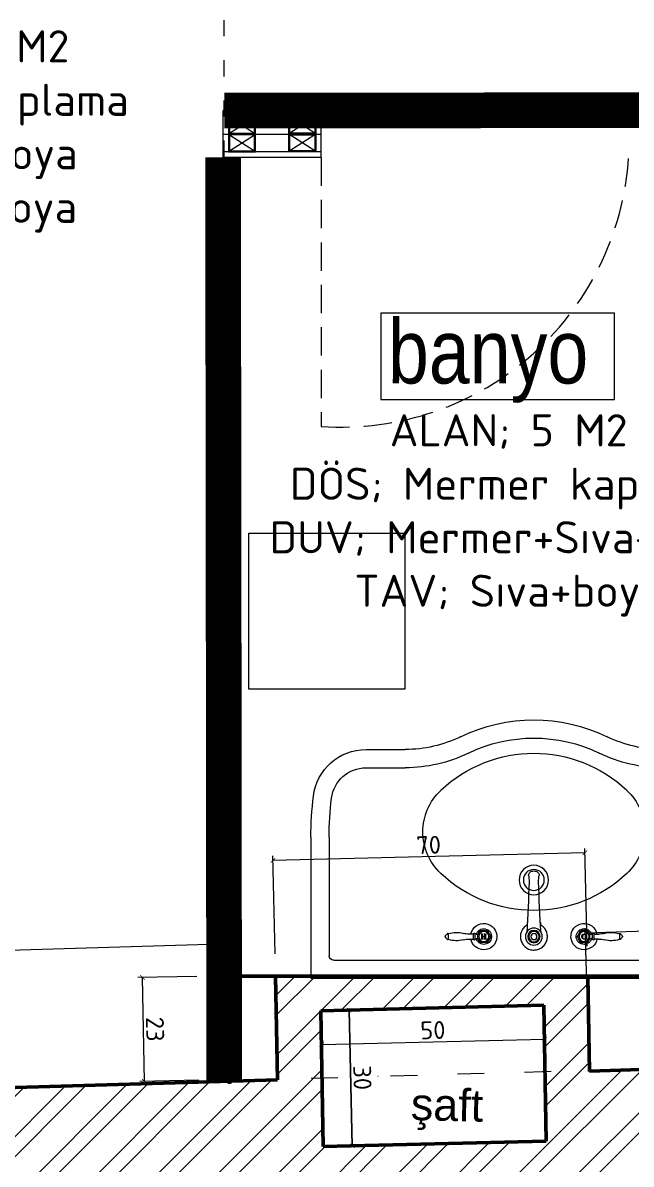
# Model space of a CAD drawing. Header units: inches. Extents: x -3731 to -279, y 59992 to 62726.
# Drawn here: x -2824.1 to -2687.7, y 61339.2 to 61595.3 of the extents above; entities that cross this region are included whole.
import ezdxf

# ---------------------------------------------------------------- set-up
doc = ezdxf.new("R2010")
doc.units = ezdxf.units.IN
for name, pattern in [('ACAD_ISO03W100', [30, 12, -18]), ('DOT', [6.35, 0, -6.35]), ('HIDDEN', [9.525, 6.35, -3.175])]:
    doc.linetypes.add(name, pattern=pattern)
for name, color, linetype, lineweight in [('A-DUVAR 0.50', 40, 'Continuous', 50), ('A-KAPI NOKT', 35, 'DOT', 9), ('A-PRODUCT', 7, 'Continuous', 9), ('A-YAZI 0.09', 41, 'Continuous', 9), ('Auto-Alcipan', 41, 'Continuous', 20), ('Auto-Cam', 140, 'Continuous', 9), ('Auto-Metal', 71, 'Continuous', 18), ('Auto-Olcu', 33, 'Continuous', 15), ('Auto-Silik', 251, 'Continuous', 5), ('Auto-Silik_Cizgiler', 47, 'Continuous', 9), ('Auto-SilikCizgiler', 251, 'Continuous', 9), ('Auto-Tefris', 32, 'Continuous', 9), ('Auto-Vitrifiye', 8, 'Continuous', 9), ('yazi mekan 020', 9, 'Continuous', 20)]:
    doc.layers.add(name, color=color, linetype=linetype, lineweight=lineweight)
doc.styles.add('1-20', font='isocpeur.ttf', dxfattribs={"height": 4})
doc.styles.get("Standard").update_dxf_attribs({"font": 'arial.ttf'})
doc.styles.add('swis721cnbt10', font='isocpeur.ttf', dxfattribs={"height": 10})
doc.styles.add('swis721cnbt20', font='swissck.ttf', dxfattribs={"height": 20})
doc.dimstyles.new('ölçü 1_20', dxfattribs={"dimtxt": 4, "dimasz": 1, "dimexe": 1, "dimexo": 3, "dimtad": 1, "dimdec": 0, "dimtxsty": '1-20', "dimblk": 'ARCHTICK', "dimcen": 1.5, "dimclrd": 256, "dimclre": 256, "dimclrt": 256, "dimadec": 0, "dimazin": 0, "dimtfac": 1, "dimtdec": 0, "dimtmove": 0, "dimatfit": 3, "dimldrblk": 'ARCHTICK', "dimfxl": 1, "dimlwd": -1, "dimlwe": -1, "dimarcsym": 0})

# ---------------------------------------------------------------- blocks, each defined once
blk = doc.blocks.new('_ARCHTICK')
at = {"color": 0, "linetype": 'ByBlock', "const_width": 0.15}
blk.add_lwpolyline([(-0.5, -0.5), (0.5, 0.5)], dxfattribs=at)
blk = doc.blocks.new('*D104')
at = {"layer": 'Auto-Olcu', "ltscale": 5, "transparency": 16777216}
for p, q in [((-2757.19, 61370.66), (-2757.05, 61365.06)), ((-2707.2, 61371.89), (-2707.06, 61366.29)), ((-2757.08, 61366.06), (-2707.09, 61367.29))]:
    blk.add_line(p, q, dxfattribs=at)
at = {"layer": 'DEFPOINTS', "color": 0, "ltscale": 5, "transparency": 16777216}
for p in [(-2757.26, 61373.66), (-2707.27, 61374.89), (-2707.09, 61367.29)]:
    blk.add_point(p, dxfattribs=at)
at = {"layer": 'Auto-Olcu', "ltscale": 5, "transparency": 16777216}
for p, rotation in [((-2707.09, 61367.29), 1.405066434671532), ((-2757.08, 61366.06), 181.4050664346715)]:
    blk.add_blockref('_ARCHTICK', p, dxfattribs=dict(at, rotation=rotation))
at = {"layer": 'Auto-Olcu', "ltscale": 5, "transparency": 16777216, "insert": (-2732.15, 61369.3), "char_height": 4, "attachment_point": 5, "rotation": 1.4051, "style": '1-20'}
blk.add_mtext('50', dxfattribs=at)
blk = doc.blocks.new('*D171')
at = {"layer": 'Auto-Olcu', "ltscale": 5, "transparency": 16777216}
for p, q in [((-3362.27, 61371.44), (-2779.85, 61388.68)), ((-2779.04, 61361.26), (-2779.88, 61389.68)), ((-3361.46, 61344.02), (-3362.3, 61372.44))]:
    blk.add_line(p, q, dxfattribs=at)
at = {"layer": 'DEFPOINTS', "color": 0, "ltscale": 5, "transparency": 16777216}
for p in [(-2779.85, 61388.68), (-2778.95, 61358.26, -0.28), (-3361.37, 61341.02)]:
    blk.add_point(p, dxfattribs=at)
at = {"layer": 'Auto-Olcu', "ltscale": 5, "transparency": 16777216}
for p, rotation in [((-2779.85, 61388.68), 1.696024416893215), ((-3362.27, 61371.44), 181.6960244168932)]:
    blk.add_blockref('_ARCHTICK', p, dxfattribs=dict(at, rotation=rotation))
at = {"layer": 'Auto-Olcu', "ltscale": 5, "transparency": 16777216, "insert": (-3071.14, 61382.68), "char_height": 4, "attachment_point": 5, "rotation": 1.696, "style": '1-20'}
blk.add_mtext('583', dxfattribs=at)
blk = doc.blocks.new('*D285')
at = {"layer": 'Auto-Olcu', "ltscale": 5, "transparency": 16777216}
for p, q in [((-2785.09, 61381.36), (-2798.29, 61381.11)), ((-2796.85, 61357.84), (-2797.29, 61381.13)), ((-2784.65, 61358.07), (-2797.85, 61357.82))]:
    blk.add_line(p, q, dxfattribs=at)
at = {"layer": 'DEFPOINTS', "color": 0, "ltscale": 5, "transparency": 16777216}
for p in [(-2797.29, 61381.13), (-2782.09, 61381.42), (-2781.65, 61358.13)]:
    blk.add_point(p, dxfattribs=at)
at = {"layer": 'Auto-Olcu', "ltscale": 5, "transparency": 16777216}
for p, rotation in [((-2797.29, 61381.13), 91.09156029861292), ((-2796.85, 61357.84), 271.0915602986129)]:
    blk.add_blockref('_ARCHTICK', p, dxfattribs=dict(at, rotation=rotation))
at = {"layer": 'Auto-Olcu', "ltscale": 5, "transparency": 16777216, "insert": (-2794.45, 61369.53), "char_height": 4, "attachment_point": 5, "rotation": 271.0916, "style": '1-20'}
blk.add_mtext('23', dxfattribs=at)
blk = doc.blocks.new('*D286')
at = {"layer": 'Auto-Olcu', "ltscale": 5, "transparency": 16777216}
for p, q in [((-2698.04, 61409.09), (-2768.02, 61407.38)), ((-2697.53, 61388.13), (-2698.06, 61410.09)), ((-2767.51, 61386.41), (-2768.05, 61408.38))]:
    blk.add_line(p, q, dxfattribs=at)
at = {"layer": 'DEFPOINTS', "color": 0, "ltscale": 5, "transparency": 16777216}
for p in [(-2768.02, 61407.38), (-2767.44, 61383.42), (-2697.45, 61385.13)]:
    blk.add_point(p, dxfattribs=at)
at = {"layer": 'Auto-Olcu', "ltscale": 5, "transparency": 16777216}
for p, rotation in [((-2698.04, 61409.09), 1.405066434658426), ((-2768.02, 61407.38), 181.4050664346584)]:
    blk.add_blockref('_ARCHTICK', p, dxfattribs=dict(at, rotation=rotation))
at = {"layer": 'Auto-Olcu', "ltscale": 5, "transparency": 16777216, "insert": (-2733.1, 61410.86), "char_height": 4, "attachment_point": 5, "rotation": 1.4051, "style": '1-20'}
blk.add_mtext('70', dxfattribs=at)
blk = doc.blocks.new('*D288')
at = {"layer": 'Auto-Olcu', "ltscale": 5, "transparency": 16777216}
for p, q in [((-2555.33, 61367.22), (-2556.19, 61396.37)), ((-2697.93, 61391.17), (-2556.16, 61395.37)), ((-2697.1, 61363.03), (-2697.96, 61392.17))]:
    blk.add_line(p, q, dxfattribs=at)
at = {"layer": 'DEFPOINTS', "color": 0, "ltscale": 5, "transparency": 16777216}
for p in [(-2556.16, 61395.37), (-2555.24, 61364.22), (-2697.01, 61360.03)]:
    blk.add_point(p, dxfattribs=at)
at = {"layer": 'Auto-Olcu', "ltscale": 5, "transparency": 16777216}
for p, rotation in [((-2556.16, 61395.37), 1.694227990244269), ((-2697.93, 61391.17), 181.6942279902443)]:
    blk.add_blockref('_ARCHTICK', p, dxfattribs=dict(at, rotation=rotation))
at = {"layer": 'Auto-Olcu', "ltscale": 5, "transparency": 16777216, "insert": (-2627.13, 61395.89), "char_height": 4, "attachment_point": 5, "rotation": 1.6942, "style": '1-20'}
blk.add_mtext('142', dxfattribs=at)
blk = doc.blocks.new('lava')
for p, q in [((-50, -31.63), (-50, 0)), ((-50, 0), (50, 0)), ((50, -31.63), (50, 0)), ((-45.91, -31.63), (-45.91, -5.03)), ((-44.96, -4.08), (44.96, -4.08)), ((45.91, -31.63), (45.91, -5.03)), ((-37.65, -47.22), (-28.87, -47.22)), ((37.65, -47.22), (28.87, -47.22)), ((-37.65, -51.3), (-28.87, -51.3)), ((37.65, -51.3), (28.87, -51.3))]:
    blk.add_line(p, q)
for centre, radius in [((0, -9.33), 1.9), ((0, -22.03), 3.3), ((0, -22.03), 2.35)]:
    blk.add_circle(centre, radius)
for centre, radius, start, end in [((-44.96, -5.03), 0.95, 90, 180), ((44.96, -5.03), 0.95, 0, 90), ((0, -45.6), 30.4, 46.6377, 133.3623), ((-12.07, -32.82), 12.82, 133.3623, 226.6377), ((12.07, -32.82), 12.82, 313.3623, 46.6377), ((26, -31.63), 76, 180, 186.9781), ((26, -31.63), 71.92, 180, 186.9781), ((-26, -31.63), 71.92, 353.0219, 0), ((-26, -31.63), 76, 353.0219, 0), ((-37.65, -39.42), 11.88, 186.9781, 270), ((-37.65, -39.42), 7.79, 186.9781, 270), ((37.65, -39.42), 7.79, 270, 353.0219), ((37.65, -39.42), 11.88, 270, 353.0219), ((0, -20.05), 30.4, 226.6377, 313.3623), ((-28.87, -79.8), 32.59, 64.1581, 90), ((28.87, -79.8), 32.59, 90, 115.8419), ((0, -20.46), 33.41, 243.9617, 296.0383), ((-28.87, -79.8), 28.5, 64.1581, 90), ((28.87, -79.8), 28.5, 90, 115.8419), ((0, -20.46), 37.49, 243.9831, 296.0169)]:
    blk.add_arc(centre, radius, start, end)
blk = doc.blocks.new('EALS13 TOP')
at = {"layer": 'A-PRODUCT', "linetype": 'Continuous', "lineweight": 15}
for p, q in [((3.11, 9.38), (3.02, 9.23)), ((3.36, 9.43), (3.19, 9.43)), ((3.7, 9.43), (3.53, 9.43)), ((3.87, 9.23), (3.79, 9.38)), ((12.02, 9.23), (12.11, 9.38)), ((12.19, 9.43), (12.36, 9.43)), ((12.53, 9.43), (12.7, 9.43)), ((12.79, 9.38), (12.87, 9.23)), ((0, 8.91), (0, 8.87)), ((0.07, 9.04), (0.15, 9.08)), ((0.15, 8.7), (0.07, 8.74)), ((0.15, 9.09), (0.17, 9.14)), ((0.17, 8.64), (0.15, 8.69)), ((0.21, 9.16), (0.26, 9.16)), ((0.26, 8.62), (0.21, 8.62)), ((0.27, 8.63), (0.27, 9.15)), ((2.14, 9.11), (2.54, 9.11)), ((2.54, 8.67), (2.14, 8.67)), ((2.54, 9.14), (2.54, 8.64)), ((2.67, 9.14), (2.67, 8.64)), ((2.94, 9.09), (2.92, 9.06)), ((2.92, 8.72), (2.94, 8.69)), ((2.93, 9.06), (2.93, 9.04)), ((2.93, 8.73), (2.93, 8.72)), ((3.02, 8.55), (3.11, 8.4)), ((3.19, 8.35), (3.36, 8.35)), ((3.23, 9.1), (3.23, 9.1)), ((3.4, 9.11), (3.24, 9.11)), ((3.25, 8.66), (3.4, 8.66)), ((3.28, 9.03), (3.28, 8.74)), ((3.34, 8.9), (3.34, 9.03)), ((3.56, 8.9), (3.34, 8.9)), ((3.34, 8.74), (3.34, 8.88)), ((3.34, 8.88), (3.56, 8.88)), ((3.39, 9.1), (3.4, 9.1)), ((3.4, 8.67), (3.39, 8.67)), ((3.4, 9.1), (3.4, 9.11)), ((3.4, 8.66), (3.4, 8.67)), ((3.65, 9.11), (3.5, 9.11)), ((3.5, 9.11), (3.5, 9.1)), ((3.5, 9.1), (3.51, 9.1)), ((3.51, 8.67), (3.5, 8.67)), ((3.5, 8.67), (3.5, 8.66)), ((3.5, 8.66), (3.64, 8.66)), ((3.53, 8.35), (3.7, 8.35)), ((3.56, 9.03), (3.56, 8.9)), ((3.56, 8.88), (3.56, 8.74)), ((3.62, 8.74), (3.62, 9.03)), ((3.79, 8.4), (3.87, 8.55)), ((4.04, 8.94), (3.95, 9.09)), ((3.95, 8.69), (4.04, 8.84)), ((11.85, 8.94), (11.94, 9.09)), ((11.94, 8.69), (11.85, 8.84)), ((12.11, 8.4), (12.02, 8.55)), ((12.36, 8.35), (12.19, 8.35)), ((12.7, 8.35), (12.53, 8.35)), ((12.62, 9.12), (12.6, 9.12)), ((12.62, 8.96), (12.63, 8.96)), ((12.87, 8.55), (12.79, 8.4)), ((12.95, 9.09), (12.97, 9.06)), ((12.97, 8.72), (12.95, 8.69)), ((12.96, 9.06), (12.96, 9.04)), ((12.96, 8.73), (12.96, 8.72)), ((13.22, 9.14), (13.22, 8.64)), ((13.35, 9.14), (13.35, 8.64)), ((13.75, 9.11), (13.35, 9.11)), ((13.35, 8.67), (13.75, 8.67)), ((15.62, 8.63), (15.62, 9.15)), ((15.69, 9.16), (15.63, 9.16)), ((15.63, 8.62), (15.69, 8.62)), ((15.74, 9.09), (15.72, 9.14)), ((15.72, 8.64), (15.74, 8.69)), ((15.82, 9.04), (15.75, 9.08)), ((15.75, 8.7), (15.82, 8.74)), ((15.89, 8.91), (15.89, 8.87)), ((7.35, 7.64), (7.35, 7.65)), ((8.54, 7.64), (8.54, 7.84))]:
    blk.add_line(p, q, dxfattribs=at)
at = {"layer": 'A-PRODUCT', "linetype": 'Continuous', "lineweight": 15, "flags": 128}
for points in [[(12.63, 8.96), (12.63, 8.98), (12.62, 9), (12.62, 9.02), (12.62, 9.04), (12.62, 9.06), (12.62, 9.08), (12.62, 9.1), (12.62, 9.12)], [(12.64, 8.77), (12.64, 8.77), (12.64, 8.77), (12.64, 8.77), (12.64, 8.77), (12.63, 8.77), (12.63, 8.77), (12.63, 8.78), (12.63, 8.78)], [(7.48, 3.43), (7.47, 3.37), (7.48, 3.3), (7.51, 3.23), (7.55, 3.16), (7.61, 3.11), (7.68, 3.06), (7.76, 3.03), (7.85, 3.01), (7.95, 3), (8.04, 3.01), (8.13, 3.03), (8.21, 3.06), (8.28, 3.11), (8.34, 3.16), (8.38, 3.23), (8.41, 3.3), (8.42, 3.37), (8.41, 3.43)]]:
    blk.add_lwpolyline(points, dxfattribs=at)
at = {"layer": 'A-PRODUCT', "linetype": 'Continuous', "lineweight": 15}
for centre, radius in [((3.45, 8.89), 0.45), ((7.95, 8.89), 0.556), ((7.95, 8.89), 0.468), ((12.45, 8.89), 0.45), ((7.95, 8.89), 0.269)]:
    blk.add_circle(centre, radius, dxfattribs=at)
for centre, radius, start, end in [((1, 6.9), 2.36, 75.0694, 107.1713), ((3.45, 8.89), 1.18, 90, 169.2345), ((3.45, 8.89), 1.18, 190.7655, 90), ((3.45, 8.89), 0.701, 196.4425, 90), ((3.45, 8.89), 0.701, 90, 163.5575), ((3.45, 8.89), 0.546, 198.2475, 161.7525), ((3.45, 8.89), 0.599, 116.1747, 123.8253), ((3.12, 9.37), 0.0197, 123.8253, 150), ((3.19, 9.41), 0.0197, 90, 116.1747), ((3.7, 9.41), 0.0197, 63.8253, 90), ((3.45, 8.89), 0.599, 56.1747, 63.8253), ((3.77, 9.37), 0.0197, 30, 56.1747), ((12.45, 8.89), 1.18, 90, 349.2345), ((12.45, 8.89), 0.701, 90, 343.5575), ((12.45, 8.89), 0.546, 18.2475, 341.7525), ((12.45, 8.89), 0.599, 116.1747, 123.8253), ((12.12, 9.37), 0.0197, 123.8253, 150), ((12.19, 9.41), 0.0197, 90, 116.1747), ((12.45, 8.89), 1.18, 10.7655, 90), ((12.45, 8.89), 0.701, 16.4425, 90), ((12.7, 9.41), 0.0197, 63.8253, 90), ((12.45, 8.89), 0.599, 56.1747, 63.8253), ((12.77, 9.37), 0.0197, 30, 56.1747), ((14.89, 6.9), 2.36, 72.8287, 104.9306), ((0.15, 8.91), 0.146, 120.5297, 180), ((0.15, 8.87), 0.146, 180, 239.4703), ((0.14, 9.09), 0.00984, 300.5297, 339.5843), ((0.14, 8.69), 0.00984, 20.4157, 59.4703), ((0.21, 9.12), 0.0394, 90, 159.5843), ((0.21, 8.65), 0.0394, 200.4157, 270), ((0.26, 9.15), 0.00984, 0, 90), ((0.26, 8.63), 0.00984, 270, 0), ((0.33, 9.08), 0.0787, 107.1713, 135.2349), ((0.33, 8.7), 0.0787, 224.7651, 252.8287), ((1, 10.88), 2.36, 252.8287, 284.9306), ((2.14, 11.17), 2.06, 255.0694, 270), ((2.14, 6.61), 2.06, 90, 104.9306), ((2.61, 9.14), 0.0652, 4.3243, 180), ((2.61, 8.64), 0.0652, 180, 355.6757), ((2.68, 9.14), 0.00984, 184.3243, 238.9168), ((2.68, 8.64), 0.00984, 121.0832, 175.6757), ((2.94, 9.56), 0.504, 238.9168, 268.9033), ((2.94, 8.21), 0.504, 91.0967, 121.0832), ((3.12, 8.41), 0.0197, 210, 236.1747), ((3.45, 8.89), 0.599, 236.1747, 243.8253), ((3.19, 8.37), 0.0197, 243.8253, 270), ((3.45, 8.89), 0.303, 132.3981, 135.8175), ((3.45, 8.89), 0.303, 225.6237, 229.1724), ((3.45, 8.89), 0.303, 310.8276, 314.7446), ((3.45, 8.89), 0.303, 44.0267, 47.6019), ((3.7, 8.37), 0.0197, 270, 296.1747), ((3.45, 8.89), 0.599, 296.1747, 303.8253), ((3.77, 8.41), 0.0197, 303.8253, 330), ((4.02, 8.93), 0.0197, 3.8253, 30), ((3.45, 8.89), 0.599, 356.1747, 3.8253), ((4.02, 8.85), 0.0197, 330, 356.1747), ((-118.47, 0.3), 126.04, 1.6674, 3.7502), ((133.72, 0.32), 125.4, 176.2418, 178.3345), ((11.87, 8.93), 0.0197, 150, 176.1747), ((12.45, 8.89), 0.599, 176.1747, 183.8253), ((11.87, 8.85), 0.0197, 183.8253, 210), ((12.12, 8.41), 0.0197, 210, 236.1747), ((12.45, 8.89), 0.599, 236.1747, 243.8253), ((12.19, 8.37), 0.0197, 243.8253, 270), ((12.7, 8.37), 0.0197, 270, 296.1747), ((12.45, 8.89), 0.599, 296.1747, 303.8253), ((12.77, 8.41), 0.0197, 303.8253, 330), ((12.95, 9.56), 0.504, 271.0967, 301.0832), ((12.95, 8.21), 0.504, 58.9168, 88.9033), ((13.21, 9.14), 0.00984, 301.0832, 355.6757), ((13.21, 8.64), 0.00984, 4.3243, 58.9168), ((13.28, 9.14), 0.0652, 0, 175.6757), ((13.28, 8.64), 0.0652, 184.3243, 0), ((13.75, 11.17), 2.06, 270, 284.9306), ((13.75, 6.61), 2.06, 75.0694, 90), ((14.89, 10.88), 2.36, 255.0694, 287.1713), ((15.56, 9.08), 0.0787, 44.7651, 72.8287), ((15.56, 8.7), 0.0787, 287.1713, 315.2349), ((15.63, 9.15), 0.00984, 90, 180), ((15.63, 8.63), 0.00984, 180, 270), ((15.69, 9.12), 0.0394, 20.4157, 90), ((15.69, 8.65), 0.0394, 270, 339.5843), ((15.75, 9.09), 0.00984, 200.4157, 239.4703), ((15.75, 8.69), 0.00984, 120.5297, 159.5843), ((15.74, 8.91), 0.146, 0, 59.4703), ((15.74, 8.87), 0.146, 300.5297, 0), ((-2.01, 4.36), 9.54, 354.426, 357.6391), ((17.9, 4.36), 9.54, 182.3609, 185.574)]:
    blk.add_arc(centre, radius, start, end, dxfattribs=at)
for points, knots in [([(7.34, 7.85), (7.33, 7.85), (7.26, 7.89), (7.15, 7.98), (7.01, 8.12), (6.89, 8.29), (6.81, 8.48), (6.75, 8.67), (6.73, 8.88), (6.75, 9.08), (6.8, 9.28), (6.88, 9.46), (6.99, 9.63), (7.13, 9.78), (7.29, 9.91), (7.47, 10.01), (7.67, 10.07), (7.83, 10.09), (7.92, 10.1), (7.95, 10.1)], [0, 0, 0, 0, 0.008598, 0.073031, 0.137513, 0.201995, 0.266359, 0.330723, 0.394899, 0.459075, 0.523345, 0.587615, 0.652249, 0.716883, 0.781671, 0.846458, 0.910965, 0.975471, 1, 1, 1, 1]), ([(7.95, 10.1), (8, 10.09), (8.11, 10.09), (8.28, 10.05), (8.46, 9.99), (8.64, 9.89), (8.79, 9.76), (8.93, 9.6), (9.03, 9.43), (9.11, 9.24), (9.15, 9.04), (9.16, 8.83), (9.13, 8.63), (9.07, 8.43), (8.98, 8.25), (8.86, 8.09), (8.71, 7.95), (8.6, 7.88), (8.55, 7.85)], [0, 0, 0, 0, 0.051869, 0.103738, 0.167682, 0.231626, 0.295813, 0.36, 0.424601, 0.489202, 0.553994, 0.618786, 0.68333, 0.747874, 0.812151, 0.876428, 0.940732, 1, 1, 1, 1]), ([(2.93, 9.05), (2.93, 9.05), (2.93, 9.05), (2.93, 9.03), (2.92, 9), (2.92, 8.95), (2.92, 8.89), (2.92, 8.83), (2.92, 8.78), (2.93, 8.75), (2.93, 8.72), (2.93, 8.72), (2.93, 8.72)], [0, 0, 0, 0, 0.073755, 0.179468, 0.285736, 0.393231, 0.500653, 0.607115, 0.713548, 0.820929, 0.928463, 1, 1, 1, 1]), ([(3.23, 9.1), (3.23, 9.1), (3.24, 9.1), (3.25, 9.1), (3.26, 9.09), (3.26, 9.09)], [0, 0, 0, 0, 0.349165, 0.67036, 1, 1, 1, 1]), ([(3.27, 8.69), (3.27, 8.69), (3.26, 8.68), (3.25, 8.67), (3.24, 8.67), (3.23, 8.67)], [0, 0, 0, 0, 0.3797628, 0.7498756, 1, 1, 1, 1]), ([(3.26, 9.09), (3.26, 9.09), (3.27, 9.09), (3.27, 9.08), (3.27, 9.08), (3.27, 9.08)], [0, 0, 0, 0, 0.335361, 0.600399, 1, 1, 1, 1]), ([(3.27, 9.08), (3.28, 9.07), (3.28, 9.06), (3.28, 9.05), (3.28, 9.04), (3.28, 9.03)], [0, 0, 0, 0, 0.248928, 0.623529, 1, 1, 1, 1]), ([(3.28, 8.74), (3.28, 8.73), (3.28, 8.72), (3.28, 8.7), (3.27, 8.69), (3.27, 8.69)], [0, 0, 0, 0, 0.490581, 0.741034, 1, 1, 1, 1]), ([(3.34, 9.03), (3.34, 9.04), (3.34, 9.05), (3.34, 9.06), (3.34, 9.08), (3.35, 9.09), (3.36, 9.09), (3.36, 9.09)], [0, 0, 0, 0, 0.2509276, 0.5019919, 0.716414, 0.8571954, 1, 1, 1, 1]), ([(3.35, 8.7), (3.34, 8.7), (3.34, 8.71), (3.34, 8.72), (3.34, 8.74), (3.34, 8.74)], [0, 0, 0, 0, 0.249243, 0.623767, 1, 1, 1, 1]), ([(3.36, 8.68), (3.36, 8.68), (3.35, 8.68), (3.35, 8.69), (3.35, 8.69), (3.35, 8.7), (3.35, 8.7)], [0, 0, 0, 0, 0.252115, 0.504978, 0.933337, 1, 1, 1, 1]), ([(3.36, 9.09), (3.36, 9.09), (3.37, 9.1), (3.38, 9.1), (3.38, 9.1), (3.39, 9.1)], [0, 0, 0, 0, 0.2512057, 0.5030469, 1, 1, 1, 1]), ([(3.39, 8.67), (3.39, 8.67), (3.38, 8.67), (3.37, 8.68), (3.36, 8.68), (3.36, 8.68)], [0, 0, 0, 0, 0.251458, 0.503645, 1, 1, 1, 1]), ([(3.51, 9.1), (3.52, 9.1), (3.52, 9.1), (3.53, 9.1), (3.54, 9.09), (3.54, 9.09)], [0, 0, 0, 0, 0.251355, 0.503428, 1, 1, 1, 1]), ([(3.55, 8.69), (3.55, 8.69), (3.54, 8.68), (3.53, 8.67), (3.52, 8.67), (3.51, 8.67)], [0, 0, 0, 0, 0.37635, 0.716192, 1, 1, 1, 1]), ([(3.54, 9.09), (3.55, 9.09), (3.55, 9.09), (3.55, 9.09), (3.56, 9.08), (3.56, 9.08), (3.56, 9.08)], [0, 0, 0, 0, 0.252247, 0.505366, 0.938528, 1, 1, 1, 1]), ([(3.56, 8.74), (3.56, 8.73), (3.56, 8.72), (3.56, 8.7), (3.56, 8.69), (3.55, 8.69)], [0, 0, 0, 0, 0.490528, 0.740558, 1, 1, 1, 1]), ([(3.56, 9.08), (3.56, 9.07), (3.56, 9.06), (3.56, 9.05), (3.56, 9.04), (3.56, 9.03)], [0, 0, 0, 0, 0.249801, 0.624069, 1, 1, 1, 1]), ([(3.62, 9.03), (3.62, 9.04), (3.62, 9.06), (3.63, 9.08), (3.63, 9.09), (3.64, 9.09), (3.64, 9.09), (3.64, 9.09)], [0, 0, 0, 0, 0.456799, 0.697171, 0.838695, 0.980055, 1, 1, 1, 1]), ([(3.63, 8.7), (3.63, 8.7), (3.63, 8.71), (3.62, 8.72), (3.62, 8.74), (3.62, 8.74)], [0, 0, 0, 0, 0.24833, 0.623199, 1, 1, 1, 1]), ([(3.64, 8.68), (3.64, 8.68), (3.64, 8.68), (3.63, 8.69), (3.63, 8.69), (3.63, 8.7)], [0, 0, 0, 0, 0.367657, 0.615582, 1, 1, 1, 1]), ([(3.64, 9.09), (3.65, 9.09), (3.65, 9.1), (3.66, 9.1), (3.66, 9.1)], [0, 0, 0, 0, 0.49285, 1, 1, 1, 1]), ([(3.66, 8.67), (3.66, 8.68), (3.65, 8.68), (3.64, 8.68), (3.64, 8.68)], [0, 0, 0, 0, 0.4951398, 1, 1, 1, 1]), ([(12.46, 9.12), (12.44, 9.12), (12.39, 9.11), (12.32, 9.08), (12.28, 9.02), (12.25, 8.95), (12.25, 8.91), (12.24, 8.88)], [0, 0, 0, 0, 0.207164, 0.415135, 0.613237, 0.813483, 1, 1, 1, 1]), ([(12.24, 8.88), (12.24, 8.87), (12.25, 8.84), (12.26, 8.79), (12.28, 8.76), (12.29, 8.74)], [0, 0, 0, 0, 0.2513503, 0.5030462, 1, 1, 1, 1]), ([(12.29, 8.74), (12.3, 8.72), (12.33, 8.69), (12.4, 8.66), (12.44, 8.66), (12.46, 8.66)], [0, 0, 0, 0, 0.349515, 0.701334, 1, 1, 1, 1]), ([(12.32, 8.89), (12.32, 8.92), (12.32, 8.98), (12.35, 9.04), (12.39, 9.08), (12.43, 9.1), (12.46, 9.1), (12.47, 9.1)], [0, 0, 0, 0, 0.370968, 0.544608, 0.719933, 0.869131, 1, 1, 1, 1]), ([(12.48, 8.69), (12.46, 8.69), (12.42, 8.69), (12.37, 8.73), (12.34, 8.77), (12.32, 8.83), (12.32, 8.87), (12.32, 8.89)], [0, 0, 0, 0, 0.243602, 0.409353, 0.575204, 0.815374, 1, 1, 1, 1]), ([(12.56, 9.1), (12.55, 9.11), (12.53, 9.11), (12.5, 9.12), (12.48, 9.12), (12.46, 9.12)], [0, 0, 0, 0, 0.250797, 0.501938, 1, 1, 1, 1]), ([(12.46, 8.66), (12.48, 8.66), (12.53, 8.66), (12.59, 8.7), (12.62, 8.74), (12.64, 8.76), (12.64, 8.77)], [0, 0, 0, 0, 0.320277, 0.583729, 0.922646, 1, 1, 1, 1]), ([(12.47, 9.1), (12.49, 9.1), (12.52, 9.1), (12.56, 9.08), (12.59, 9.03), (12.61, 8.99), (12.62, 8.96)], [0, 0, 0, 0, 0.213461, 0.428648, 0.62417, 1, 1, 1, 1]), ([(12.63, 8.78), (12.62, 8.76), (12.6, 8.73), (12.55, 8.7), (12.51, 8.69), (12.49, 8.69), (12.48, 8.69)], [0, 0, 0, 0, 0.313846, 0.63154, 0.917361, 1, 1, 1, 1]), ([(12.58, 9.1), (12.57, 9.1), (12.57, 9.1), (12.56, 9.1), (12.56, 9.1), (12.56, 9.1)], [0, 0, 0, 0, 0.251254, 0.502501, 1, 1, 1, 1]), ([(12.59, 9.1), (12.59, 9.1), (12.59, 9.1), (12.58, 9.1), (12.58, 9.1), (12.58, 9.1)], [0, 0, 0, 0, 0.251027, 0.683139, 1, 1, 1, 1]), ([(12.6, 9.12), (12.6, 9.12), (12.6, 9.11), (12.6, 9.11), (12.59, 9.1), (12.59, 9.1)], [0, 0, 0, 0, 0.385246, 0.656489, 1, 1, 1, 1]), ([(12.96, 9.05), (12.96, 9.05), (12.96, 9.05), (12.96, 9.03), (12.97, 9), (12.97, 8.95), (12.97, 8.89), (12.97, 8.83), (12.97, 8.78), (12.96, 8.75), (12.96, 8.72), (12.96, 8.72), (12.96, 8.72)], [0, 0, 0, 0, 0.073755, 0.179468, 0.285736, 0.393231, 0.500653, 0.607115, 0.713548, 0.820929, 0.928463, 1, 1, 1, 1])]:
    blk.add_open_spline(points, degree=3, knots=knots, dxfattribs=at)
blk = doc.blocks.new('fjtyu')
at = {"layer": 'Auto-Metal'}
for p, q in [((5.8, 3.8), (0.2, 0.2)), ((5.8, 0.2), (0.2, 3.8))]:
    blk.add_line(p, q, dxfattribs=at)
for points in [[(0, 4), (6, 4), (6, 0), (0, 0)], [(0.2, 3.8), (5.8, 3.8), (5.8, 0.2), (0.2, 0.2)]]:
    blk.add_lwpolyline(points, close=True, dxfattribs=at)

msp = doc.modelspace()

# ---------------------------------------------------------------- hatches: boundary and pattern name
at = {"layer": 'Auto-Silik_Cizgiler'}
h = msp.add_hatch(dxfattribs=at)
h.set_pattern_fill('ANSI32', color=256)
h.set_pattern_definition([(45, (18229.863, 50678.464), (-6.735192, 6.735192), []), (45, (18234.353, 50678.464), (-6.735192, 6.735192), [])])
h.paths.add_polyline_path([(-3361.37, 61341.02), (-3363.96, 61318.22), (-2555.26, 61338.39), (-2555.24, 61364.22), (-2697.01, 61360.14), (-2697.41, 61381.42), (-2767.44, 61381.42), (-2766.99, 61358.13)])
h.paths.add_polyline_path([(-2707.27, 61374.89), (-2706.74, 61344.42), (-2756.73, 61343.2), (-2757.26, 61373.66)], flags=16)

# ---------------------------------------------------------------- linework, layer by layer
at = {"layer": 'A-DUVAR 0.50'}
for p, q in [((-2757.26, 61373.66), (-2707.27, 61374.89)), ((-2756.73, 61343.2), (-2757.26, 61373.66)), ((-2706.74, 61344.42), (-2707.27, 61374.89)), ((-2697.01, 61360.14), (-2555.24, 61364.22)), ((-3361.37, 61341.02), (-2766.99, 61358.13)), ((-2706.74, 61344.42), (-2756.73, 61343.2))]:
    msp.add_line(p, q, dxfattribs=at)
at = {"layer": 'A-DUVAR 0.50', "color": 20, "const_width": 8, "elevation": -24.75}
msp.add_lwpolyline([(-2778.95, 61575.58), (-2650.36, 61575.72), (-2555.25, 61575.58)], dxfattribs=at)
at = {"layer": 'A-DUVAR 0.50', "color": 4, "const_width": 8, "elevation": -0.43}
msp.add_lwpolyline([(-2778.95, 61357.78), (-2779.2, 61565.08)], dxfattribs=at)
at = {"layer": 'A-DUVAR 0.50'}
for points in [[(-2777.75, 61357.23), (-2777.75, 61381.42), (-2644.8, 61381.42), (-2644.8, 61361.11)], [(-2766.99, 61358.13), (-2767.44, 61381.42), (-2697.41, 61381.42), (-2697.01, 61360.03)]]:
    msp.add_lwpolyline(points, dxfattribs=at)
at = {"layer": 'A-KAPI NOKT', "linetype": 'ACAD_ISO03W100', "ltscale": 0.3}
msp.add_line((-2778.95, 61358.26, -0.28), (-2778.95, 61720.98, -0.28), dxfattribs=at)
at = {"layer": 'Auto-Alcipan'}
for p, q in [((-2757.17, 61575.58, -24.75), (-2779.2, 61575.58, -24.75)), ((-2779.2, 61565.07, -0.42), (-2779.2, 61575.58, -24.75)), ((-2757.17, 61565.07, -0.42), (-2757.17, 61575.58, -24.75)), ((-2757.17, 61574.33, -24.75), (-2779.2, 61574.33, -24.75)), ((-2757.17, 61566.33, -24.75), (-2779.2, 61566.33, -24.75)), ((-2757.17, 61565.08, -24.75), (-2779.2, 61565.08, -24.75))]:
    msp.add_line(p, q, dxfattribs=at)
at = {"layer": 'Auto-Cam'}
for points, elevation in [([(-2778.95, 61564.19), (-2778.95, 61358.26)], -0.28), ([(-2778.45, 61564.19), (-2778.45, 61358.28)], -0.28), ([(-2777.95, 61564.19), (-2777.95, 61358.29)], -0.28), ([(-2797.95, 61357.27), (-2796.95, 61357.27)], 0.59)]:
    msp.add_lwpolyline(points, dxfattribs=dict(at, elevation=elevation))
at = {"layer": 'Auto-Silik', "linetype": 'HIDDEN'}
msp.add_line((-2757.17, 61565.07, -0.42), (-2757.17, 61504.74, -0.42), dxfattribs=at)
msp.add_arc((-2752.7, 61569.17, -14.43), 64.58, 266.0324, 358.0041, dxfattribs=at)
at = {"layer": 'Auto-SilikCizgiler'}
msp.add_line((-2779.2, 61570.33, -24.75), (-2757.17, 61570.33, -24.75), dxfattribs=at)
at = {"layer": 'Auto-SilikCizgiler', "elevation": -0.43}
msp.add_lwpolyline([(-2777.7, 61565.08), (-2777.7, 61381.42), (-2779.2, 61381.41), (-2779.2, 61565.08)], dxfattribs=at)
at = {"layer": 'Auto-SilikCizgiler', "color": 1, "linetype": 'ACAD_ISO03W100', "ltscale": 0.5, "true_color": 0xe60000}
for points in [[(-2741.61, 61359.05), (-2555.24, 61364.42)], [(-3419.18, 61339.55), (-2744.39, 61358.97)]]:
    msp.add_lwpolyline(points, dxfattribs=at)
at = {"layer": 'Auto-Tefris', "ltscale": 2}
msp.add_lwpolyline([(-2773.42, 61480.81), (-2738.42, 61480.81), (-2738.42, 61445.81), (-2773.42, 61445.81)], close=True, dxfattribs=at)
at = {"layer": 'yazi mekan 020'}
msp.add_lwpolyline([(-2743.84, 61510.78), (-2691.37, 61510.78), (-2691.37, 61530.16), (-2743.84, 61530.16)], close=True, dxfattribs=at)

# ---------------------------------------------------------------- block references
at = {"layer": 'A-PRODUCT', "xscale": -2.5, "yscale": 2.5, "zscale": 2.5, "rotation": 180}
msp.add_blockref('EALS13 TOP', (-2729.35, 61412.52), dxfattribs=at)
at = {"layer": 'Auto-Metal', "xscale": -1}
for p in [(-2771.95, 61570.33, -24.75), (-2771.95, 61566.33, -24.75)]:
    msp.add_blockref('fjtyu', p, dxfattribs=at)
at = {"layer": 'Auto-Metal'}
for p in [(-2764.42, 61570.33, -24.75), (-2764.42, 61566.33, -24.75)]:
    msp.add_blockref('fjtyu', p, dxfattribs=at)
at = {"layer": 'Auto-Vitrifiye', "color": 1, "xscale": -1, "rotation": 180}
msp.add_blockref('lava', (-2709.49, 61380.96), dxfattribs=at)

# ---------------------------------------------------------------- texts
at = {"layer": 'A-YAZI 0.09', "insert": (-2736.96, 61356.37, -0.18), "char_height": 7.2, "width": 87.7562, "attachment_point": 1, "rotation": 358.5748}
msp.add_mtext('şaft', dxfattribs=at)
at = {"layer": 'yazi mekan 020', "style": 'swis721cnbt20'}
msp.add_text('banyo', height=14.4, dxfattribs=at).set_placement((-2742.22, 61514.37))
at = {"layer": 'yazi mekan 020', "char_height": 7.2, "attachment_point": 2, "style": 'swis721cnbt10'}
for s, insert in [('ALAN; 27,5 M2\\P\\pi-165.6,l165.6;DÖS; Ahsap kaplama\\PDUV; Sıva+boya\\PTAV; Sıva+boya', (-2846.56, 61593.61)), ('ALAN; 5 M2\\P\\pi-165.6,l165.6;DÖS; Mermer kaplama\\PDUV; Mermer+Sıva+boya\\PTAV; Sıva+boya', (-2715.15, 61507.48))]:
    msp.add_mtext(s, dxfattribs=dict(at, insert=insert))

# ---------------------------------------------------------------- dimensions: what is measured, and where the dimension line sits
at = {"layer": 'Auto-Olcu', "ltscale": 5}
for p1, p2, distance, picture, middle in [((-2697.45, 61385.13), (-2767.44, 61383.42), -23.97, '*D286', (-2733.1, 61410.86)), ((-2697.01, 61360.03), (-2555.24, 61364.22), 31.16, '*D288', (-2627.13, 61395.89)), ((-3361.37, 61341.02), (-2778.95, 61358.26, -0.28), 30.43, '*D171', (-3071.14, 61382.68)), ((-2781.65, 61358.13), (-2782.09, 61381.42), 15.21, '*D285', (-2794.45, 61369.53)), ((-2757.26, 61373.66), (-2707.27, 61374.89), -7.6, '*D104', (-2732.15, 61369.3))]:
    dim = msp.add_aligned_dim(p1=p1, p2=p2, distance=distance, dimstyle='ölçü 1_20', dxfattribs=at)
    dim.commit()
    dim.dimension.update_dxf_attribs({"geometry": picture, "text_midpoint": middle})
for p1, p2, distance in [((-2697.41, 61381.42), (-2697.01, 61360.03), 18.83), ((-2757.26, 61373.66), (-2756.52, 61343.2), 6.31)]:
    msp.add_aligned_dim(p1=p1, p2=p2, distance=distance, dimstyle='ölçü 1_20', dxfattribs=at).render()

doc.saveas('drawing.dxf')
